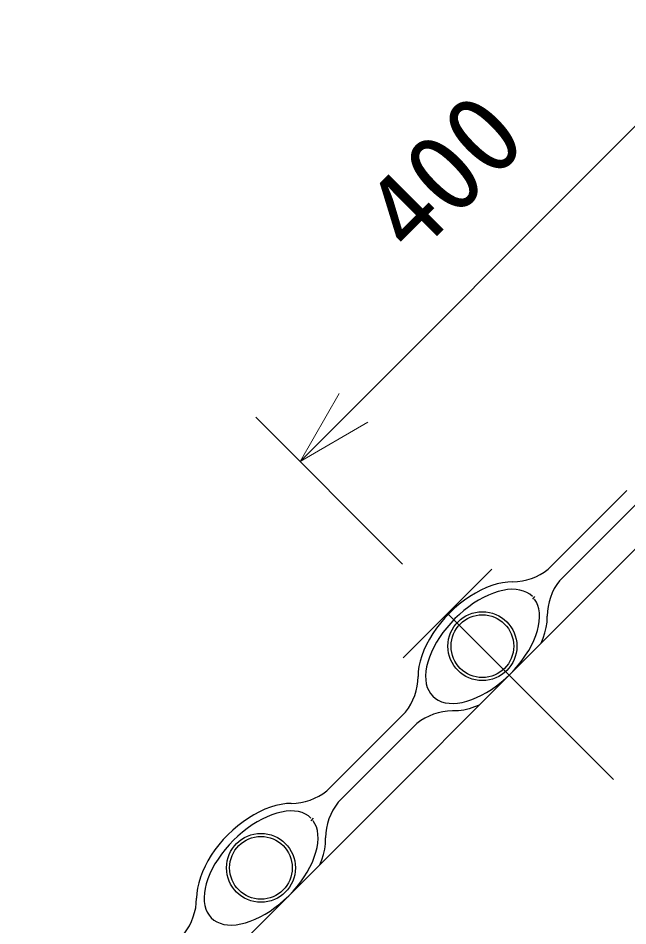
# Model space of a CAD drawing. Units: millimetres, scale not verified. Extents: x 200 to 8200, y 200 to 5838.
# Drawn here: x 2556 to 2945, y 3580 to 4159 of the extents above; entities that cross this region are included whole.
import ezdxf
from ezdxf.enums import TextEntityAlignment as Align

# ---------------------------------------------------------------- set-up
doc = ezdxf.new("R2010")
doc.units = ezdxf.units.MM
doc.header["$LTSCALE"] = 20
doc.layers.add('C-STR', color=7, linetype='Continuous', lineweight=25)
doc.layers.add('C-STR-DIM', color=1, linetype='Continuous', lineweight=13)
doc.styles.add('ＭＳ ゴシック', font='')
doc.styles.get('ＭＳ ゴシック').set_extended_font_data('MS Gothic')

msp = doc.modelspace()

# ---------------------------------------------------------------- linework, layer by layer
at = {"layer": 'C-STR'}
for p, q in [((2555.59, 3426.33), (3114.82, 3985.55)), ((2894.08, 3807.43), (2944.38, 3857.74)), ((2901.38, 3800.13), (2951.68, 3850.45)), ((2858, 3807.55), (2801.43, 3750.98)), ((2868.28, 3799.28), (2864.98, 3798.82)), ((2871.46, 3799.45), (2868.28, 3799.28)), ((2851.08, 3794.06), (2847.56, 3792.18)), ((2854.6, 3795.67), (2851.08, 3794.06)), ((2858.11, 3797.01), (2854.6, 3795.67)), ((2861.58, 3798.06), (2858.11, 3797.01)), ((2864.98, 3798.82), (2861.58, 3798.06)), ((2865.19, 3793.95), (2862.18, 3793.21)), ((2868.1, 3794.42), (2865.19, 3793.95)), ((2870.9, 3794.61), (2868.1, 3794.42)), ((2873.54, 3794.53), (2870.9, 3794.61)), ((2876.03, 3794.17), (2873.54, 3794.53)), ((2878.33, 3793.53), (2876.03, 3794.17)), ((2880.44, 3792.63), (2878.33, 3793.53)), ((2840.65, 3787.71), (2837.31, 3785.14)), ((2844.07, 3790.06), (2840.65, 3787.71)), ((2847.56, 3792.18), (2844.07, 3790.06)), ((2849.61, 3787.68), (2846.46, 3785.71)), ((2852.78, 3789.43), (2849.61, 3787.68)), ((2855.95, 3790.94), (2852.78, 3789.43)), ((2859.09, 3792.21), (2855.95, 3790.94)), ((2862.18, 3793.21), (2859.09, 3792.21)), ((2882.33, 3791.46), (2880.44, 3792.63)), ((2883.99, 3790.05), (2882.33, 3791.46)), ((2885.41, 3790.05), (2883.99, 3788.39)), ((2886.57, 3786.5), (2885.41, 3788.39)), ((2834.07, 3782.37), (2830.97, 3779.42)), ((2837.31, 3785.14), (2834.07, 3782.37)), ((2843.35, 3783.52), (2840.3, 3781.14)), ((2846.46, 3785.71), (2843.35, 3783.52)), ((2887.48, 3784.39), (2886.57, 3786.5)), ((2888.11, 3782.09), (2887.48, 3784.39)), ((2888.47, 3779.6), (2888.11, 3782.09)), ((2828.03, 3776.32), (2825.26, 3773.09)), ((2830.97, 3779.42), (2828.03, 3776.32)), ((2935.78, 3673.2), (2829.72, 3779.27)), ((2837.35, 3778.59), (2834.51, 3775.89)), ((2840.3, 3781.14), (2837.35, 3778.59)), ((2888.37, 3774.16), (2888.56, 3776.95)), ((2888.56, 3776.95), (2888.47, 3779.6)), ((2893.33, 3775.98), (2893.39, 3777.52)), ((2825.26, 3773.09), (2822.69, 3769.75)), ((2831.8, 3773.05), (2829.25, 3770.09)), ((2834.51, 3775.89), (2831.8, 3773.05)), ((2887.16, 3768.24), (2887.9, 3771.25)), ((2887.9, 3771.25), (2888.37, 3774.16)), ((2891.97, 3766.86), (2892.8, 3770.25)), ((2892.8, 3770.25), (2893.34, 3773.59)), ((2893.34, 3773.59), (2893.33, 3775.98)), ((2820.33, 3766.32), (2818.21, 3762.84)), ((2822.69, 3769.75), (2820.33, 3766.32)), ((2826.87, 3767.05), (2824.69, 3763.94)), ((2829.25, 3770.09), (2826.87, 3767.05)), ((2884.89, 3762.01), (2886.15, 3765.15)), ((2886.15, 3765.15), (2887.16, 3768.24)), ((2890.86, 3763.44), (2891.97, 3766.86)), ((2816.34, 3759.32), (2814.73, 3755.79)), ((2818.21, 3762.84), (2816.34, 3759.32)), ((2822.72, 3760.79), (2820.96, 3757.61)), ((2824.69, 3763.94), (2822.72, 3760.79)), ((2881.63, 3755.67), (2883.38, 3758.84)), ((2883.38, 3758.84), (2884.89, 3762.01)), ((2889.61, 3760.34), (2890.86, 3763.44)), ((2814.73, 3755.79), (2813.39, 3752.28)), ((2819.45, 3754.44), (2818.19, 3751.3)), ((2820.96, 3757.61), (2819.45, 3754.44)), ((2879.65, 3752.51), (2881.63, 3755.67)), ((2812.34, 3748.82), (2811.57, 3745.42)), ((2813.39, 3752.28), (2812.34, 3748.82)), ((2817.18, 3748.21), (2816.44, 3745.2)), ((2818.19, 3751.3), (2817.18, 3748.21)), ((2875.09, 3746.36), (2877.47, 3749.4)), ((2877.47, 3749.4), (2879.65, 3752.51)), ((2811.11, 3742.12), (2810.95, 3738.93)), ((2811.11, 3742.12), (2810.95, 3738.93)), ((2811.57, 3745.42), (2811.11, 3742.12)), ((2815.97, 3742.29), (2815.78, 3739.5)), ((2816.44, 3745.2), (2815.97, 3742.29)), ((2869.83, 3740.56), (2872.54, 3743.4)), ((2872.54, 3743.4), (2875.09, 3746.36)), ((2815.78, 3739.5), (2815.87, 3736.85)), ((2815.87, 3736.85), (2816.23, 3734.37)), ((2864.04, 3735.31), (2866.99, 3737.86)), ((2866.99, 3737.86), (2869.83, 3740.56)), ((2816.23, 3734.37), (2816.86, 3732.06)), ((2816.86, 3732.06), (2817.77, 3729.96)), ((2816.86, 3732.06), (2817.77, 3729.96)), ((2817.77, 3729.96), (2818.93, 3728.07)), ((2854.73, 3728.77), (2857.88, 3730.75)), ((2857.88, 3730.75), (2860.99, 3732.93)), ((2860.99, 3732.93), (2864.04, 3735.31)), ((2818.93, 3728.07), (2820.35, 3726.41)), ((2820.35, 3726.41), (2822.01, 3724.99)), ((2822.01, 3724.99), (2823.9, 3723.82)), ((2842.16, 3723.24), (2845.25, 3724.24)), ((2845.25, 3724.24), (2848.39, 3725.51)), ((2848.39, 3725.51), (2851.56, 3727.02)), ((2851.56, 3727.02), (2854.73, 3728.77)), ((2823.9, 3723.82), (2826.01, 3722.92)), ((2826.01, 3722.92), (2828.31, 3722.28)), ((2828.31, 3722.28), (2830.8, 3721.92)), ((2830.8, 3721.92), (2833.44, 3721.84)), ((2833.44, 3721.84), (2836.24, 3722.03)), ((2836.24, 3722.03), (2839.15, 3722.5)), ((2839.15, 3722.5), (2842.16, 3723.24)), ((2843.53, 3718.43), (2840.14, 3717.59)), ((2846.96, 3719.54), (2843.53, 3718.43)), ((2850.06, 3720.79), (2846.96, 3719.54)), ((2752.66, 3666.01), (2802.96, 3716.32)), ((2834.41, 3717.07), (2832.88, 3717)), ((2836.8, 3717.06), (2834.41, 3717.07)), ((2840.14, 3717.59), (2836.8, 3717.06)), ((2759.96, 3658.71), (2810.26, 3709.02)), ((2716.69, 3655.59), (2713.18, 3654.25)), ((2720.16, 3656.64), (2716.69, 3655.59)), ((2723.55, 3657.4), (2720.16, 3656.64)), ((2726.86, 3657.86), (2723.55, 3657.4)), ((2730.04, 3658.03), (2726.86, 3657.86)), ((2702.65, 3648.64), (2699.23, 3646.29)), ((2706.14, 3650.76), (2702.65, 3648.64)), ((2709.66, 3652.64), (2706.14, 3650.76)), ((2713.18, 3654.25), (2709.66, 3652.64)), ((2714.53, 3649.52), (2711.36, 3648.01)), ((2717.67, 3650.79), (2714.53, 3649.52)), ((2720.76, 3651.79), (2717.67, 3650.79)), ((2723.77, 3652.53), (2720.76, 3651.79)), ((2726.68, 3653), (2723.77, 3652.53)), ((2729.47, 3653.19), (2726.68, 3653)), ((2732.12, 3653.11), (2729.47, 3653.19)), ((2734.61, 3652.75), (2732.12, 3653.11)), ((2736.91, 3652.11), (2734.61, 3652.75)), ((2739.02, 3651.21), (2736.91, 3652.11)), ((2740.91, 3650.04), (2739.02, 3651.21)), ((2742.57, 3648.62), (2740.91, 3650.04)), ((2743.99, 3648.62), (2742.57, 3646.96)), ((2695.88, 3643.72), (2692.65, 3640.95)), ((2699.23, 3646.29), (2695.88, 3643.72)), ((2705.03, 3644.28), (2701.92, 3642.1)), ((2708.19, 3646.26), (2705.03, 3644.28)), ((2711.36, 3648.01), (2708.19, 3646.26)), ((2745.15, 3645.07), (2743.99, 3646.96)), ((2746.06, 3642.97), (2745.15, 3645.07)), ((2746.69, 3640.66), (2746.06, 3642.97)), ((2689.55, 3638), (2686.61, 3634.9)), ((2692.65, 3640.95), (2689.55, 3638)), ((2695.93, 3637.17), (2693.09, 3634.47)), ((2698.88, 3639.72), (2695.93, 3637.17)), ((2701.92, 3642.1), (2698.88, 3639.72)), ((2747.05, 3638.18), (2746.69, 3640.66)), ((2747.14, 3635.53), (2747.05, 3638.18)), ((2683.84, 3631.67), (2681.27, 3628.33)), ((2686.61, 3634.9), (2683.84, 3631.67)), ((2690.38, 3631.63), (2687.83, 3628.67)), ((2693.09, 3634.47), (2690.38, 3631.63)), ((2746.48, 3629.83), (2746.94, 3632.74)), ((2746.94, 3632.74), (2747.14, 3635.53)), ((2751.38, 3628.83), (2751.92, 3632.17)), ((2751.91, 3634.56), (2751.97, 3636.1)), ((2751.92, 3632.17), (2751.91, 3634.56)), ((2681.27, 3628.33), (2678.91, 3624.9)), ((2685.45, 3625.63), (2683.27, 3622.52)), ((2687.83, 3628.67), (2685.45, 3625.63)), ((2744.73, 3623.73), (2745.74, 3626.82)), ((2745.74, 3626.82), (2746.48, 3629.83)), ((2750.55, 3625.44), (2751.38, 3628.83)), ((2676.79, 3621.42), (2674.92, 3617.9)), ((2678.91, 3624.9), (2676.79, 3621.42)), ((2683.27, 3622.52), (2681.29, 3619.36)), ((2741.95, 3617.42), (2743.47, 3620.59)), ((2743.47, 3620.59), (2744.73, 3623.73)), ((2748.19, 3618.92), (2749.43, 3622.02)), ((2749.43, 3622.02), (2750.55, 3625.44)), ((2673.3, 3614.37), (2671.97, 3610.86)), ((2674.92, 3617.9), (2673.3, 3614.37)), ((2679.54, 3616.19), (2678.03, 3613.02)), ((2681.29, 3619.36), (2679.54, 3616.19)), ((2738.23, 3611.09), (2740.2, 3614.24)), ((2740.2, 3614.24), (2741.95, 3617.42)), ((2671.97, 3610.86), (2670.91, 3607.4)), ((2676.77, 3609.88), (2675.76, 3606.79)), ((2678.03, 3613.02), (2676.77, 3609.88)), ((2736.04, 3607.98), (2738.23, 3611.09)), ((2670.15, 3604), (2669.69, 3600.7)), ((2670.91, 3607.4), (2670.15, 3604)), ((2675.02, 3603.78), (2674.55, 3600.87)), ((2675.76, 3606.79), (2675.02, 3603.78)), ((2731.12, 3601.98), (2733.67, 3604.94)), ((2733.67, 3604.94), (2736.04, 3607.98)), ((2669.69, 3600.7), (2669.53, 3597.51)), ((2674.55, 3600.87), (2674.36, 3598.08)), ((2674.36, 3598.08), (2674.45, 3595.43)), ((2725.57, 3596.44), (2728.41, 3599.14)), ((2728.41, 3599.14), (2731.12, 3601.98)), ((2674.45, 3595.43), (2674.81, 3592.94)), ((2674.81, 3592.94), (2675.44, 3590.64)), ((2716.46, 3589.32), (2719.57, 3591.51)), ((2719.57, 3591.51), (2722.62, 3593.89)), ((2722.62, 3593.89), (2725.57, 3596.44)), ((2675.44, 3590.64), (2676.35, 3588.53)), ((2676.35, 3588.53), (2677.51, 3586.64)), ((2677.51, 3586.64), (2678.93, 3584.98)), ((2678.93, 3584.98), (2680.59, 3583.57)), ((2706.97, 3584.09), (2710.13, 3585.6)), ((2710.13, 3585.6), (2713.31, 3587.35)), ((2713.31, 3587.35), (2716.46, 3589.32)), ((2680.59, 3583.57), (2682.48, 3582.4)), ((2682.48, 3582.4), (2684.58, 3581.5)), ((2684.58, 3581.5), (2686.89, 3580.86)), ((2686.89, 3580.86), (2689.37, 3580.5)), ((2689.37, 3580.5), (2692.02, 3580.42)), ((2692.02, 3580.42), (2694.81, 3580.61)), ((2694.81, 3580.61), (2697.73, 3581.08)), ((2697.73, 3581.08), (2700.74, 3581.82)), ((2700.74, 3581.82), (2703.83, 3582.82)), ((2703.83, 3582.82), (2706.97, 3584.09))]:
    msp.add_line(p, q, dxfattribs=at)
at = {"layer": 'C-STR', "color": 3}
for centre, radius in [((2852.06, 3758.34), 22), ((2852.06, 3758.34), 20), ((2710.64, 3616.92), 22), ((2710.64, 3616.92), 20)]:
    msp.add_circle(centre, radius, dxfattribs=at)
at = {"layer": 'C-STR'}
for centre, start, end in [((2871.15, 3836.37), 270.49011, 308.39775), ((2930.31, 3777.2), 141.60225, 179.50989), ((2774.03, 3739.25), 321.60225, 359.50989), ((2833.19, 3680.08), 90.49011, 128.39775), ((2729.73, 3694.95), 270.49011, 308.39775), ((2788.89, 3635.78), 141.60225, 179.50989), ((2632.61, 3597.83), 321.60225, 359.50989)]:
    msp.add_arc(centre, 36.92, start, end, dxfattribs=at)
at = {"layer": 'C-STR-DIM'}
for p, q in [((2735.61, 3876.2), (3018.45, 4159.04)), ((2735.61, 3876.2), (2760.61, 3919.5)), ((2801.11, 3810.69), (2707.29, 3904.52)), ((2735.61, 3876.2), (2778.91, 3901.2))]:
    msp.add_line(p, q, dxfattribs=at)

# ---------------------------------------------------------------- texts
at = {"layer": 'C-STR-DIM', "color": 7, "style": 'ＭＳ ゴシック'}
msp.add_text('400', height=51.32, rotation=45, dxfattribs=at).set_placement((2819.24, 3994.3), align=Align.BOTTOM_LEFT)

doc.saveas('drawing.dxf')
